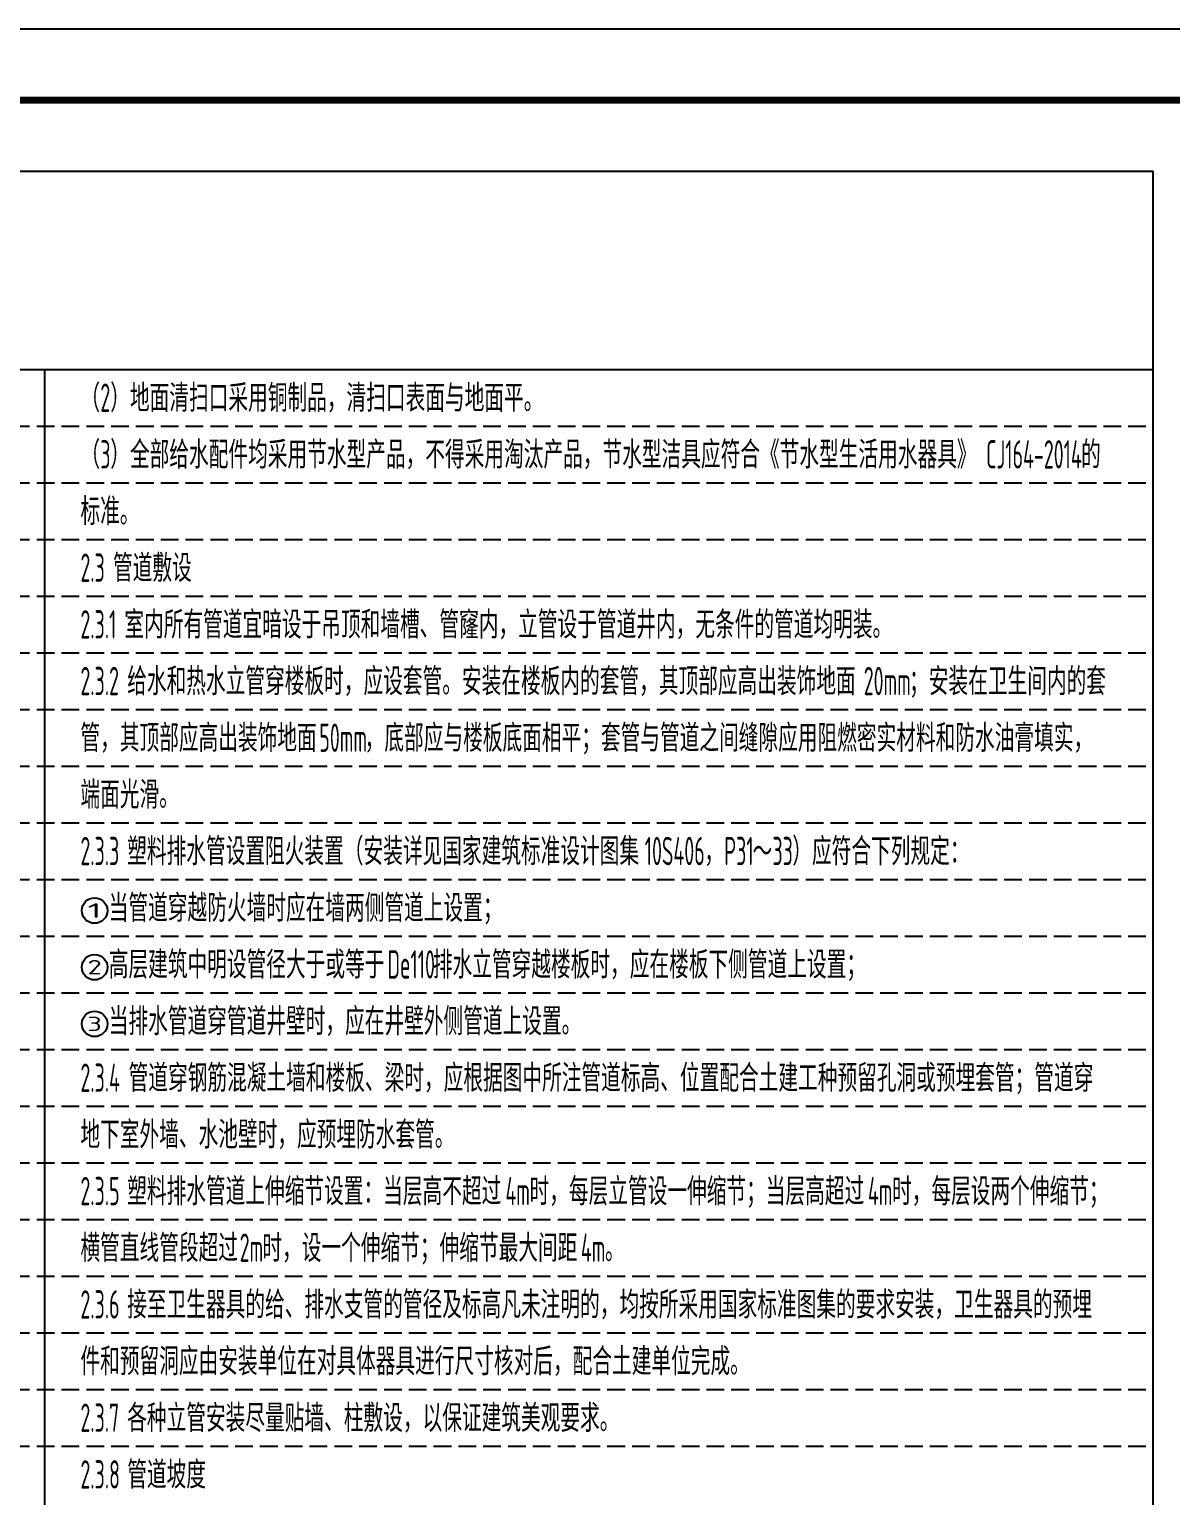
# Model space of a CAD drawing. Extents: x 12300 to 361047, y -1498650 to 1244242.
# Drawn here: x 264593 to 280695, y 154096 to 174796 of the extents above; entities that cross this region are included whole.
import ezdxf
from ezdxf.enums import TextEntityAlignment as Align

# ---------------------------------------------------------------- set-up
doc = ezdxf.new("R2010")
doc.units = 0
doc.header["$LTSCALE"] = 1000
doc.header["$MEASUREMENT"] = 0
doc.linetypes.add('DASH', pattern=[0.35, 0.25, -0.1])
doc.layers.add('TEXT', color=3, linetype='CONTINUOUS')
doc.layers.add('TWT_TITLE', color=7, linetype='CONTINUOUS')
doc.styles.get("Standard").update_dxf_attribs({"font": 'GBENOR', "bigfont": 'GBCBIG'})

msp = doc.modelspace()

# ---------------------------------------------------------------- linework, layer by layer
at = {"layer": 'TEXT', "color": 3}
for p, q in [((233546.8, 172796.1), (280446.8, 172796.1)), ((280446.8, 134796.1), (280446.8, 172796.1)), ((233546.8, 169996.1), (280446.8, 169996.1)), ((264813.5, 134796.1), (264813.5, 169996.1))]:
    msp.add_line(p, q, dxfattribs=at)
at = {"layer": 'TEXT', "color": 3, "linetype": 'DASH'}
for p, q in [((233546.8, 169196.1), (280446.8, 169196.1)), ((233546.8, 168396.1), (280446.8, 168396.1)), ((233546.8, 167596.1), (280446.8, 167596.1)), ((233546.8, 166796.1), (280446.8, 166796.1)), ((233546.8, 165996.1), (280446.8, 165996.1)), ((233546.8, 165196.1), (280446.8, 165196.1)), ((233546.8, 164396.1), (280446.8, 164396.1)), ((233546.8, 163596.1), (280446.8, 163596.1)), ((233546.8, 162796.1), (280446.8, 162796.1)), ((233546.8, 161996.1), (280446.8, 161996.1)), ((233546.8, 161196.1), (280446.8, 161196.1)), ((233546.8, 160396.1), (280446.8, 160396.1)), ((233546.8, 159596.1), (280446.8, 159596.1)), ((233546.8, 158796.1), (280446.8, 158796.1)), ((233546.8, 157996.1), (280446.8, 157996.1)), ((233546.8, 157196.1), (280446.8, 157196.1)), ((233546.8, 156396.1), (280446.8, 156396.1)), ((233546.8, 155596.1), (280446.8, 155596.1)), ((233546.8, 154796.1), (280446.8, 154796.1))]:
    msp.add_line(p, q, dxfattribs=at)
at = {"layer": 'TEXT', "color": 3}
for centre in [(265513.5, 162356.1), (265513.5, 161556.1), (265513.5, 160756.1)]:
    msp.add_circle(centre, 180, dxfattribs=at)
at = {"layer": 'TWT_TITLE', "color": 3}
msp.add_lwpolyline([(230046.8, 132796.1), (289446.8, 132796.1), (289446.8, 174796.1), (230046.8, 174796.1)], close=True, dxfattribs=at)
at = {"layer": 'TWT_TITLE', "color": 3, "const_width": 100}
msp.add_lwpolyline([(232546.8, 133796.1), (288446.8, 133796.1), (288446.8, 173796.1), (232546.8, 173796.1)], close=True, dxfattribs=at)

# ---------------------------------------------------------------- texts
at = {"layer": 'TEXT', "color": 3}
for s, height, p in [('（', 385.8, (265313.5, 169396.1)), ('）地面清扫口采用铜制品，清扫口表面与地面平。', 385.816, (265734.3, 169396.1)), ('（', 385.8, (265313.5, 168596.1)), ('）全部给水配件均采用节水型产品，不得采用淘汰产品，节水型洁具应符合《节水型生活用水器具》', 385.816, (265734.3, 168596.1)), ('的', 385.8, (279431.8, 168596.1)), ('标准。', 385.82, (265313.5, 167796.1)), ('管道敷设', 385.82, (265773.5, 166996.1)), ('室内所有管道宜暗设于吊顶和墙槽、管窿内，立管设于管道井内，无条件的管道均明装。', 385.816, (265933.5, 166196.1)), ('给水和热水立管穿楼板时，应设套管。安装在楼板内的套管，其顶部应高出装饰地面', 385.816, (265973.5, 165396.1)), ('；安装在卫生间内的套', 385.82, (277005, 165396.1)), ('管，其顶部应高出装饰地面', 385.816, (265313.5, 164596.1)), ('，底部应与楼板底面相平；套管与管道之间缝隙应用阻燃密实材料和防水油膏填实，', 385.816, (269323.7, 164596.1)), ('端面光滑。', 385.82, (265313.5, 163796.1)), ('塑料排水管设置阻火装置（安装详见国家建筑标准设计图集', 385.816, (265973.5, 162996.1)), ('）应符合下列规定：', 385.82, (275357.3, 162996.1)), ('，', 385.8, (274115.6, 162996.1)), ('～', 385.8, (274796.5, 162996.1)), ('当管道穿越防火墙时应在墙两侧管道上设置；', 385.816, (265713.5, 162196.1)), ('高层建筑中明设管径大于或等于', 385.816, (265713.5, 161396.1)), ('排水立管穿越楼板时，应在楼板下侧管道上设置；', 385.816, (270285.4, 161396.1)), ('当排水管道穿管道井壁时，应在井壁外侧管道上设置。', 385.816, (265713.5, 160596.1)), ('管道穿钢筋混凝土墙和楼板、梁时，应根据图中所注管道标高、位置配合土建工种预留孔洞或预埋套管；管道穿', 385.816, (265993.5, 159796.1)), ('地下室外墙、水池壁时，应预埋防水套管。', 385.816, (265313.5, 158996.1)), ('塑料排水管道上伸缩节设置：当层高不超过', 385.816, (265973.5, 158196.1)), ('时，每层立管设一伸缩节；当层高超过', 385.816, (271649.7, 158196.1)), ('时，每层设两个伸缩节；', 385.816, (276764.1, 158196.1)), ('横管直线管段超过', 385.82, (265313.5, 157396.1)), ('时，设一个伸缩节；伸缩节最大间距', 385.816, (267880.3, 157396.1)), ('。', 385.8, (272713.9, 157396.1)), ('接至卫生器具的给、排水支管的管径及标高凡未注明的，均按所采用国家标准图集的要求安装，卫生器具的预埋', 385.816, (265973.5, 156596.1)), ('件和预留洞应由安装单位在对具体器具进行尺寸核对后，配合土建单位完成。', 385.816, (265313.5, 155796.1)), ('各种立管安装尽量贴墙、柱敷设，以保证建筑美观要求。', 385.816, (265973.5, 154996.1)), ('管道坡度', 385.82, (265973.5, 154196.1))]:
    msp.add_text(s, height=height, dxfattribs=at).set_placement(p)
at = {"layer": 'TEXT', "color": 3, "width": 0.6}
for s, p in [('2', (265594.3, 169396.1)), ('3', (265594.3, 168596.1)), ('CJ164-2014', (278091.8, 168596.1)), ('2.3', (265313.5, 166996.1)), ('2.3.1', (265313.5, 166196.1)), ('2.3.2', (265313.5, 165396.1)), ('20mm', (276365, 165396.1)), ('50mm', (268683.7, 164596.1)), ('2.3.3', (265313.5, 162996.1)), ('10S406', (273275.6, 162996.1)), ('P31', (274396.5, 162996.1)), ('33', (275077.3, 162996.1)), ('De110', (269645.4, 161396.1)), ('2.3.4', (265313.5, 159796.1)), ('2.3.5', (265313.5, 158196.1)), ('4m', (271309.7, 158196.1)), ('4m', (276424.1, 158196.1)), ('2m', (267560.3, 157396.1)), ('4m', (272373.9, 157396.1)), ('2.3.6', (265313.5, 156596.1)), ('2.3.7', (265313.5, 154996.1)), ('2.3.8', (265313.5, 154196.1))]:
    msp.add_text(s, height=400, dxfattribs=at).set_placement(p)
at = {"layer": 'TEXT', "color": 3}
for s, width, p, p2 in [('1', 2.4, (265411.7, 162254.3), (265615.3, 162254.3)), ('2', 1.714286, (265411.7, 161454.3), (265615.3, 161454.3)), ('3', 1.714286, (265411.7, 160654.3), (265615.3, 160654.3))]:
    msp.add_text(s, height=203.6, dxfattribs=dict(at, width=width)).set_placement(p, p2, align=Align.FIT)

doc.saveas('drawing.dxf')
